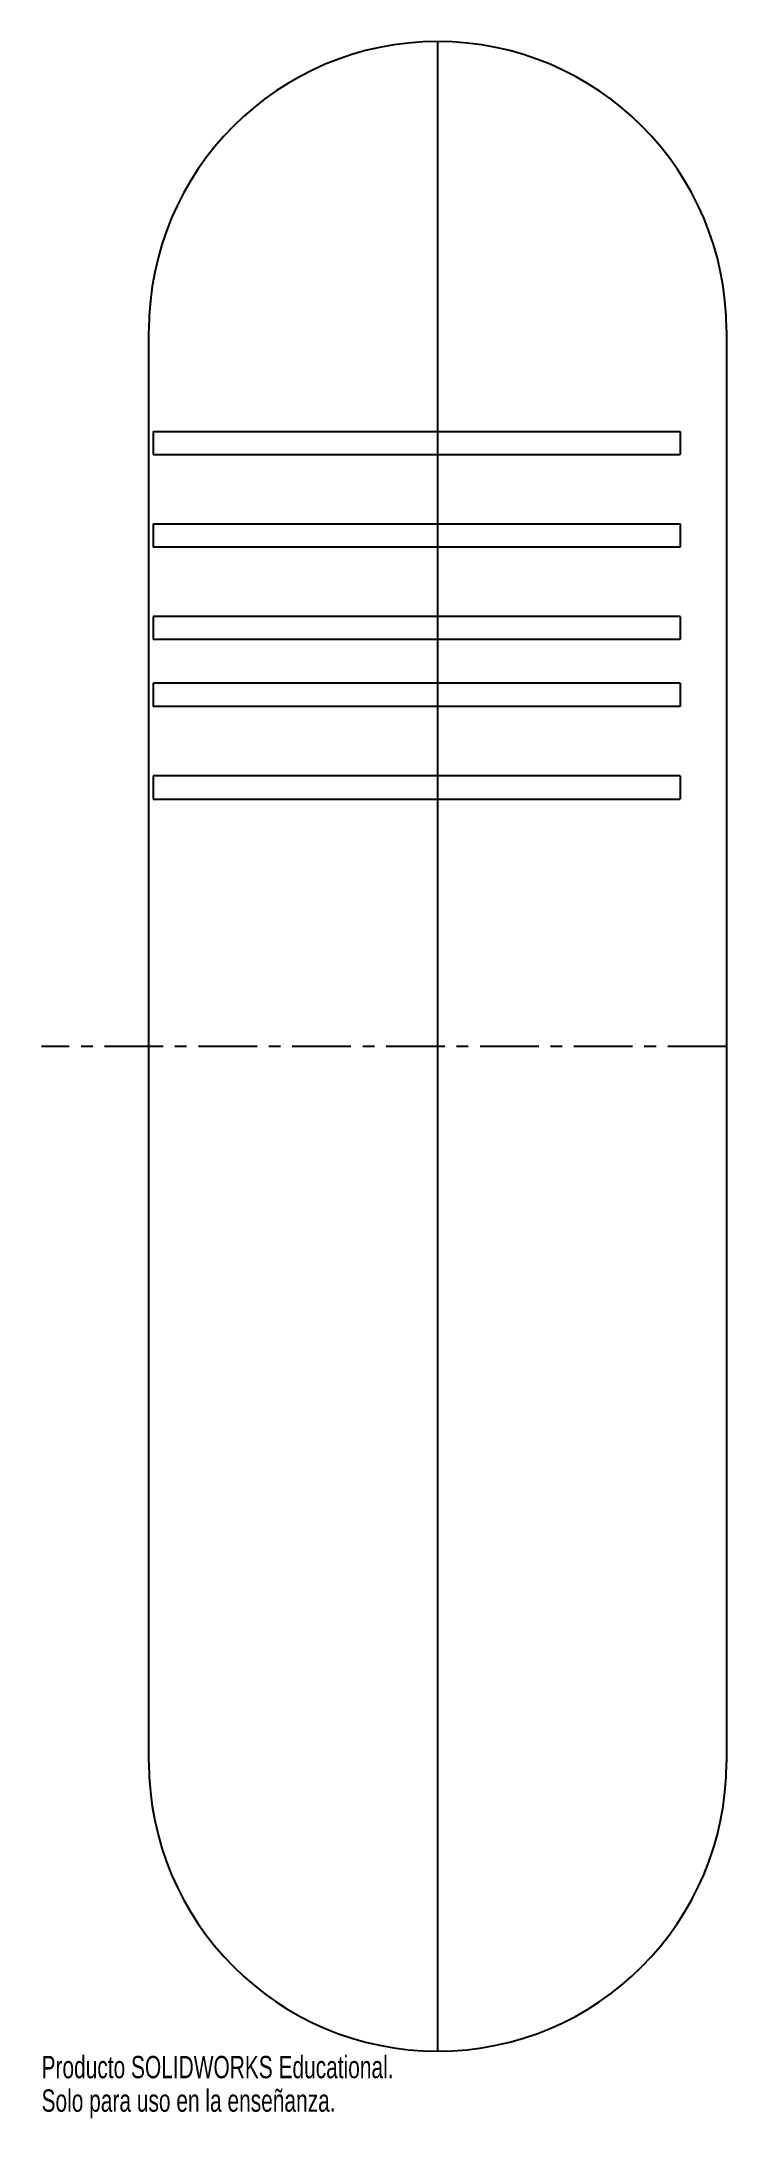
# Paper-space layout '_Derecha' of a CAD drawing. Header units: millimetres. Extents: x -14.8 to 0, y -23.2 to 21.8.
import ezdxf

# ---------------------------------------------------------------- set-up
doc = ezdxf.new("R2010")
doc.units = ezdxf.units.MM
doc.linetypes.add('CENTERX2', pattern=[2.032, 1.27, -0.254, 0.254, -0.254])
doc.styles.add('SLDTEXTSTYLE0', font='TXT', dxfattribs={"width": 0.7})

psp = doc.layouts.new('_Derecha')

# ---------------------------------------------------------------- linework, layer by layer
at = {"color": 8, "linetype": 'Continuous', "lineweight": 25}
psp.add_line((-6.25, -21.75), (-6.25, 21.75), dxfattribs=at)
at = {"color": 7, "linetype": 'CENTERX2'}
for p, q in [((-6.25, 2.68), (-6.25, 15.959)), ((0, 0), (-14.825, 0))]:
    psp.add_line(p, q, dxfattribs=at)
at = {"color": 7, "linetype": 'Continuous', "lineweight": 25}
for p, q in [((-12.5, -15.5), (-12.5, 15.5)), ((0, 15.5), (0, -15.5))]:
    psp.add_line(p, q, dxfattribs=at)
at = {"color": 7, "linetype": 'Continuous'}
for p, q in [((-12.409, 13.311), (-1, 13.311)), ((-12.409, 13.311), (-12.409, 12.81)), ((-1, 13.311), (-1, 12.81)), ((-12.409, 12.81), (-1, 12.81)), ((-12.409, 11.309), (-1, 11.309)), ((-12.409, 11.309), (-12.409, 10.808)), ((-1, 11.309), (-1, 10.808)), ((-1, 10.808), (-12.409, 10.808)), ((-1, 9.307), (-12.409, 9.307)), ((-12.409, 9.307), (-12.409, 8.806)), ((-1, 9.307), (-1, 8.806)), ((-1, 8.806), (-12.409, 8.806)), ((-1, 7.859), (-12.409, 7.859)), ((-12.409, 7.859), (-12.409, 7.358)), ((-1, 7.859), (-1, 7.358)), ((-1, 7.358), (-12.409, 7.358)), ((-1, 5.854), (-12.409, 5.854)), ((-12.409, 5.854), (-12.409, 5.352)), ((-1, 5.854), (-1, 5.352)), ((-12.409, 5.352), (-1, 5.352))]:
    psp.add_line(p, q, dxfattribs=at)
at = {"color": 7, "linetype": 'Continuous', "lineweight": 25}
for centre, start, end in [((-6.25, 15.5), 0, 180), ((-6.25, -15.5), 180, 0)]:
    psp.add_arc(centre, 6.25, start, end, dxfattribs=at)

# ---------------------------------------------------------------- texts
at = {"color": 7, "linetype": 'Continuous', "char_height": 0.48336, "attachment_point": 1, "style": 'SLDTEXTSTYLE0'}
for s, insert in [('Producto SOLIDWORKS Educational.', (-14.825, -21.852)), ('Solo para uso en la enseñanza.', (-14.825, -22.577))]:
    psp.add_mtext(s, dxfattribs=dict(at, insert=insert))

doc.saveas('drawing.dxf')
